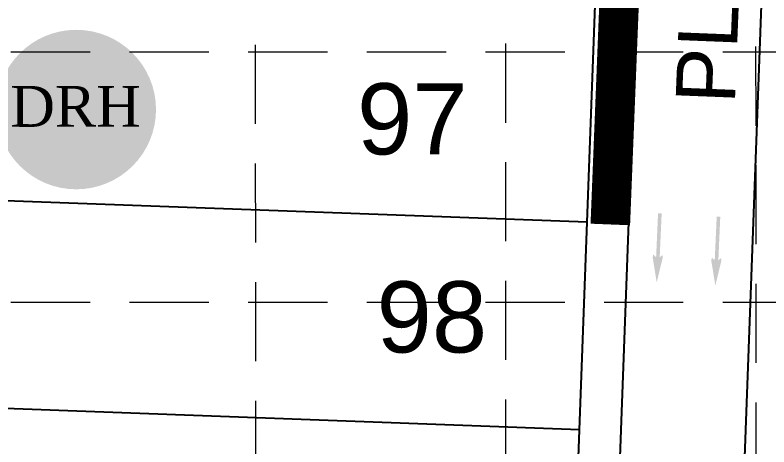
# Model space of a CAD drawing. Header units: inches. Extents: x 3312 to 5850, y 7905 to 11961.
# Drawn here: x 5089.8 to 5280.4, y 10212.4 to 10321.6 of the extents above; entities that cross this region are included whole.
import ezdxf
from ezdxf.enums import TextEntityAlignment as Align

# ---------------------------------------------------------------- set-up
doc = ezdxf.new("R2010")
doc.units = ezdxf.units.IN
doc.header["$LTSCALE"] = 80
doc.header["$MEASUREMENT"] = 0
doc.linetypes.add('HIDDEN', pattern=[0.375, 0.25, -0.125])
for name, color, linetype in [('1 LOT NUMBER', 7, 'Continuous'), ('BASE', 7, 'Continuous'), ('ECB', 84, 'Continuous'), ('grid', 254, 'HIDDEN'), ('LEGEND', 7, 'Continuous'), ('LOT NUM', 7, 'Continuous'), ('LOTLINE', 7, 'Continuous'), ('PAVING', 7, 'Continuous'), ('ROW', 7, 'Continuous')]:
    doc.layers.add(name, color=color, linetype=linetype)
doc.styles.add('DRHorton', font='dutcheb.ttf')
doc.styles.get("Standard").update_dxf_attribs({"font": 'ARIAL.TTF', "height": 25})

# ---------------------------------------------------------------- blocks, each defined once
blk = doc.blocks.new('DRHorton')
h = blk.add_hatch(color=1)
h.paths.add_polyline_path([(78.7, 25.78, 1), (40.43, 25.78, 1)])
h.paths.add_polyline_path([(42.33, 17.91), (76.5, 17.91), (76.5, 34.87), (42.33, 34.87)], flags=24)
at = {"layer": 'BASE', "color": 176, "style": 'DRHorton'}
blk.add_text('DRH', height=9.814, dxfattribs=at).set_placement((59.39, 21.64), align=Align.CENTER)

msp = doc.modelspace()

# ---------------------------------------------------------------- hatches: boundary and pattern name
at = {"layer": 'PAVING'}
h = msp.add_hatch(color=256, dxfattribs=at)
edge = h.paths.add_edge_path()
edge.add_line((5253.36, 10260.85), (5252.81, 10260.31))
edge.add_line((5252.81, 10260.31), (5253.31, 10271.41))
edge.add_line((5253.31, 10271.41), (5252.4, 10271.45))
edge.add_line((5252.4, 10271.45), (5251.91, 10260.35))
edge.add_line((5251.91, 10260.35), (5251.3, 10260.95))
edge.add_line((5251.3, 10260.95), (5251.3, 10260.96))
edge.add_ellipse((5251.23, 10260.39), major_axis=(0.026, 0.587), ratio=0.285714, start_angle=345.5033, end_angle=485.8315)
edge.add_line((5251.08, 10260.05), (5251.08, 10260.05))
edge.add_line((5251.08, 10260.05), (5252.05, 10253.99))
edge.add_line((5252.05, 10253.99), (5253.51, 10259.95))
edge.add_line((5253.51, 10259.95), (5253.51, 10259.95))
edge.add_ellipse((5253.39, 10260.29), major_axis=(0.026, 0.587), ratio=0.285714, start_angle=235.2731, end_angle=377.1827)
edge.add_line((5253.36, 10260.85), (5253.36, 10260.85))
edge.add_line((5253.36, 10260.85), (5253.36, 10260.85))
edge.add_line((5253.36, 10260.85), (5253.36, 10260.85))
h = msp.add_hatch(color=256, dxfattribs=at)
edge = h.paths.add_edge_path()
edge.add_line((5268.19, 10260.05), (5267.64, 10259.51))
edge.add_line((5267.64, 10259.51), (5268.13, 10270.61))
edge.add_line((5268.13, 10270.61), (5267.23, 10270.65))
edge.add_line((5267.23, 10270.65), (5266.73, 10259.55))
edge.add_line((5266.73, 10259.55), (5266.12, 10260.15))
edge.add_line((5266.12, 10260.15), (5266.12, 10260.15))
edge.add_ellipse((5266.05, 10259.59), major_axis=(0.026, 0.587), ratio=0.285714, start_angle=345.5033, end_angle=485.8315)
edge.add_line((5265.9, 10259.25), (5265.9, 10259.25))
edge.add_line((5265.9, 10259.25), (5266.88, 10253.18))
edge.add_line((5266.88, 10253.18), (5268.33, 10259.15))
edge.add_line((5268.33, 10259.15), (5268.33, 10259.15))
edge.add_ellipse((5268.21, 10259.49), major_axis=(0.026, 0.587), ratio=0.285714, start_angle=235.2731, end_angle=377.1827)
edge.add_line((5268.19, 10260.05), (5268.19, 10260.05))
edge.add_line((5268.19, 10260.05), (5268.19, 10260.05))
edge.add_line((5268.19, 10260.05), (5268.19, 10260.05))

# ---------------------------------------------------------------- linework, layer by layer
at = {"layer": 'ECB', "const_width": 10}
msp.add_lwpolyline([(5071.14, 10452.63), (5149.47, 10443.33), (5230.9, 10439.79), (5242.96, 10433.43), (5246.32, 10419.7), (5240.33, 10268.63)], dxfattribs=at)
at = {"layer": 'grid', "color": 252, "linetype": 'HIDDEN', "lineweight": 0}
for p, q in [((5150.83, 8224.06), (5150.53, 11894.2)), ((5214.04, 8224.37), (5213.81, 11894.2)), ((5277.27, 8223.61), (5277.08, 11894.2)), ((3378.79, 10312.29), (5783.3, 10312.29)), ((3378.79, 10249.01), (5783.3, 10249.01))]:
    msp.add_line(p, q, dxfattribs=at)
at = {"layer": 'LOTLINE'}
for p, q in [((5073.8, 10275.21), (5234.51, 10269.26)), ((5082.17, 10222.37), (5232.56, 10216.8))]:
    msp.add_line(p, q, dxfattribs=at)
at = {"layer": 'PAVING'}
for p, q in [((5271.23, 10126.13), (5307.82, 11113.6)), ((5239.75, 10127.29), (5250.71, 10423.11))]:
    msp.add_line(p, q, dxfattribs=at)
at = {"layer": 'ROW'}
msp.add_line((5229.26, 10127.68), (5240.61, 10434), dxfattribs=at)

# ---------------------------------------------------------------- block references
at = {"layer": 'LEGEND', "xscale": 1.053696000000173, "yscale": 1.053695999999945, "zscale": 1.05369599999999}
msp.add_blockref('DRHorton', (5042.54, 10270.52), dxfattribs=at)

# ---------------------------------------------------------------- texts
at = {"layer": '1 LOT NUMBER'}
for s, p in [('97', (5176.29, 10295.34)), ('98', (5181.23, 10245.26))]:
    msp.add_text(s, height=18, dxfattribs=at).set_placement(p, align=Align.MIDDLE_LEFT)
at = {"layer": 'LOT NUM'}
msp.add_text('PLYMOUTH DRIVE', height=15, rotation=87.7256, dxfattribs=at).set_placement((5264.31, 10299.28), align=Align.MIDDLE_LEFT)

doc.saveas('drawing.dxf')
